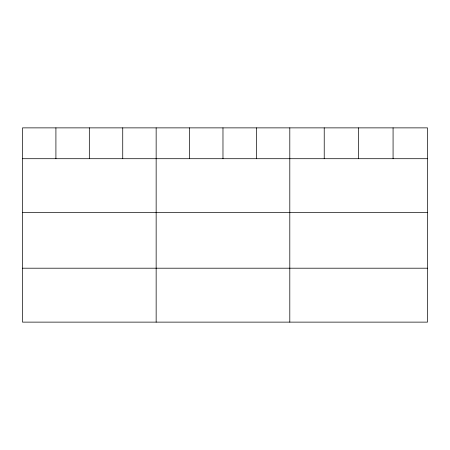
<?xml version="1.0" encoding="UTF-8"?>
<svg xmlns="http://www.w3.org/2000/svg" width="450" height="450" viewBox="0 0 450 450"><rect width="100%" height="100%" fill="white"/><g stroke="black" fill="none" stroke-linecap="round" stroke-linejoin="round"><path stroke-width="0.67" d="M427.5 158.709L427.5 322.127L22.5 322.127L22.5 127.873L427.5 127.873L427.5 158.709L22.5 158.709M22.5 212.636L427.5 212.636M22.5 268.2L427.5 268.2M393.075 127.873L393.075 158.709M358.65 127.873L358.65 158.709M324.225 127.873L324.225 158.709M289.8 127.873L289.8 322.127M256.387 127.873L256.387 158.709M222.975 127.873L222.975 158.709M189.562 127.873L189.562 158.709M156.15 127.873L156.15 322.127M122.737 127.873L122.737 158.709M89.325 127.873L89.325 158.709M55.913 127.873L55.913 158.709"/></g></svg>
